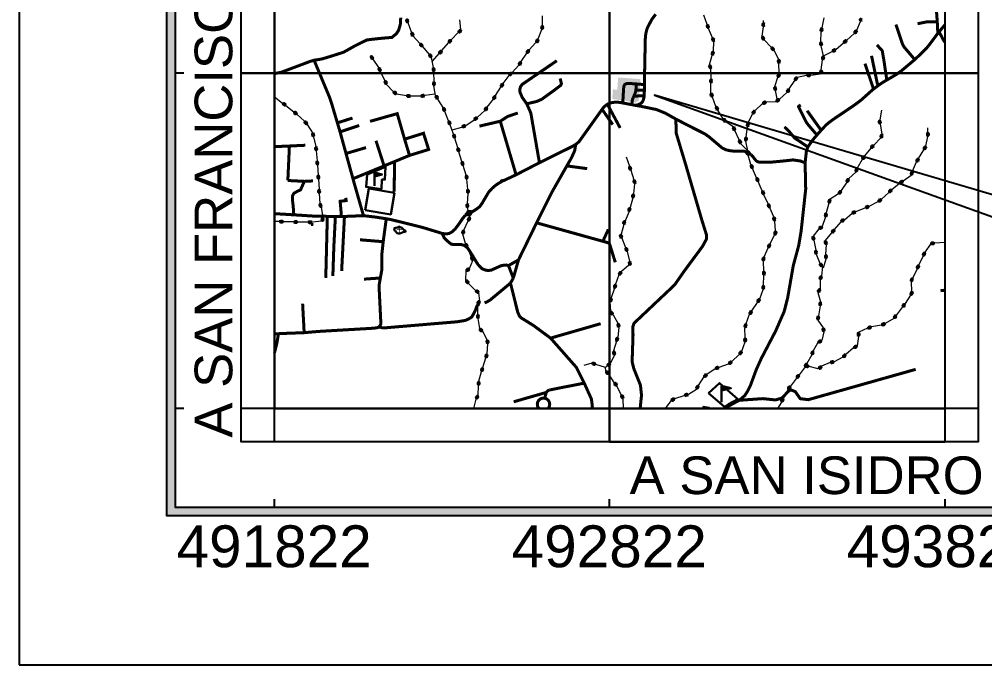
# Model space of a CAD drawing. Header units: millimetres. Extents: x 492832 to 493374, y 1106346 to 1106622.
# Drawn here: x 492995.24 to 493018.29, y 1106512.46 to 1106527.87 of the extents above; entities that cross this region are included whole.
import ezdxf
from ezdxf.enums import TextEntityAlignment as Align

# ---------------------------------------------------------------- set-up
doc = ezdxf.new("R2010")
doc.units = ezdxf.units.MM
for name, color, linetype, lineweight in [('H_SNIT_CAUCE', 140, 'Continuous', 50), ('OP_ESCUELAS', 14, 'Continuous', 30), ('OP_IGLESIAS', 214, 'Continuous', 30), ('OP_PLAZAS', 96, 'Continuous', 30), ('OP_PUENTES', 34, 'Continuous', 25), ('V_VIAS_OSM', 6, 'Continuous', 140)]:
    doc.layers.add(name, color=color, linetype=linetype, lineweight=lineweight)
for name, color, linetype in [('P_LOTE_SEL_RELL', 1, 'Continuous'), ('PLUMA-01', 1, 'Continuous'), ('PLUMA-03 TEXTO', 3, 'Continuous'), ('PLUMA-04', 4, 'Continuous'), ('PLUMA-05', 5, 'Continuous'), ('PLUMA-10', 6, 'Continuous')]:
    doc.layers.add(name, color=color, linetype=linetype)
doc.styles.add('TIPO1', font='arial.ttf')

msp = doc.modelspace()

# ---------------------------------------------------------------- hatches: boundary and pattern name
at = {"layer": 'P_LOTE_SEL_RELL'}
msp.add_hatch(color=7, dxfattribs=at).paths.add_polyline_path([(493010.073, 1106526.446), (493010.047, 1106526.07), (493010.04, 1106525.96), (493010.037, 1106525.944), (493010.031, 1106525.932), (493010.02, 1106525.919), (493010.003, 1106525.905), (493009.972, 1106525.888), (493009.961, 1106525.885), (493009.951, 1106525.886), (493009.788, 1106525.912), (493009.689, 1106525.931), (493009.506, 1106525.958), (493009.401, 1106525.971), (493009.402, 1106526.008), (493009.416, 1106526.2), (493009.521, 1106526.193), (493009.541, 1106526.484)])
at = {"layer": 'PLUMA-01'}
h = msp.add_hatch(color=7, dxfattribs=at)
h.dxf.hatch_style = 1
h.paths.add_polyline_path([(492998.77, 1106537.151), (493019.904, 1106537.151), (493019.904, 1106516.018), (492998.77, 1106516.018)])
h.paths.add_polyline_path([(492998.97, 1106536.951), (493019.704, 1106536.951), (493019.704, 1106516.218), (492998.97, 1106516.218)], flags=16)

# ---------------------------------------------------------------- linework, layer by layer
at = {"color": 7}
msp.add_line((493001.337, 1106518.584), (493017.337, 1106518.584), dxfattribs=at)
at = {"color": 7, "flags": 128}
msp.add_lwpolyline([(493009.337, 1106517.784), (493017.337, 1106517.784)], dxfattribs=at)
at = {"layer": 'H_SNIT_CAUCE', "color": 7, "lineweight": 15}
for p, q in [((493005.788, 1106527.633), (493005.763, 1106527.859)), ((493007.738, 1106527.727), (493007.738, 1106527.96)), ((493011.664, 1106527.75), (493011.584, 1106527.974)), ((493013.011, 1106527.795), (493013.013, 1106527.844)), ((493014.409, 1106527.674), (493014.463, 1106527.908)), ((493015.243, 1106527.611), (493015.328, 1106527.823)), ((493004.61, 1106527.564), (493004.524, 1106527.788)), ((493007.631, 1106527.405), (493007.72, 1106527.628)), ((493011.791, 1106527.434), (493011.702, 1106527.656)), ((493012.982, 1106527.468), (493013.008, 1106527.695)), ((493014.383, 1106527.338), (493014.387, 1106527.576)), ((493004.803, 1106527.292), (493004.645, 1106527.47)), ((493005.557, 1106527.386), (493005.724, 1106527.557)), ((493011.816, 1106527.11), (493011.829, 1106527.34)), ((493013.195, 1106527.206), (493013.031, 1106527.381)), ((493014.997, 1106527.376), (493015.176, 1106527.535)), ((493005.033, 1106527.045), (493004.879, 1106527.226)), ((493005.332, 1106527.129), (493005.49, 1106527.31)), ((493007.414, 1106527.147), (493007.578, 1106527.322)), ((493013.366, 1106526.921), (493013.264, 1106527.133)), ((493014.445, 1106527.005), (493014.39, 1106527.237)), ((493014.444, 1106527.001), (493014.651, 1106527.105)), ((493014.739, 1106527.155), (493014.922, 1106527.309)), ((493003.635, 1106527.001), (493003.626, 1106527.012)), ((493003.825, 1106526.719), (493003.694, 1106526.919)), ((493005.129, 1106526.723), (493005.083, 1106526.958)), ((493005.107, 1106526.873), (493005.266, 1106527.054)), ((493007.226, 1106526.863), (493007.358, 1106527.063)), ((493011.726, 1106526.788), (493011.783, 1106527.015)), ((493014.391, 1106526.666), (493014.421, 1106526.902)), ((493007.009, 1106526.603), (493007.17, 1106526.779)), ((493011.76, 1106526.451), (493011.753, 1106526.691)), ((493013.385, 1106526.582), (493013.378, 1106526.822)), ((493003.97, 1106526.411), (493003.868, 1106526.628)), ((493005.147, 1106526.384), (493005.143, 1106526.623)), ((493006.796, 1106526.341), (493006.936, 1106526.534)), ((493013.28, 1106526.27), (493013.352, 1106526.489)), ((493013.627, 1106526.211), (493013.758, 1106526.412)), ((493013.817, 1106526.493), (493014.04, 1106526.54)), ((493014.141, 1106526.538), (493014.368, 1106526.57)), ((493004.172, 1106526.147), (493004.013, 1106526.32)), ((493005.184, 1106526.054), (493005.142, 1106526.283)), ((493006.615, 1106526.052), (493006.742, 1106526.256)), ((493011.756, 1106526.112), (493011.757, 1106526.35)), ((493001.337, 1106526.019), (493001.529, 1106525.874)), ((493004.487, 1106526.048), (493004.253, 1106526.088)), ((493004.826, 1106526.04), (493004.587, 1106526.041)), ((493005.164, 1106526.084), (493004.926, 1106526.053)), ((493005.367, 1106525.766), (493005.24, 1106525.969)), ((493006.417, 1106525.775), (493006.562, 1106525.966)), ((493011.873, 1106525.792), (493011.79, 1106526.017)), ((493013.348, 1106525.936), (493013.3, 1106526.171)), ((493013.395, 1106525.969), (493013.571, 1106526.127)), ((493001.609, 1106525.814), (493001.8, 1106525.668)), ((493012.809, 1106525.699), (493012.986, 1106525.86)), ((493013.078, 1106525.902), (493013.314, 1106525.91)), ((493001.875, 1106525.601), (493002.053, 1106525.44)), ((493005.493, 1106525.45), (493005.404, 1106525.673)), ((493006.181, 1106525.533), (493006.355, 1106525.696)), ((493012.049, 1106525.5), (493011.925, 1106525.706)), ((493012.644, 1106525.404), (493012.75, 1106525.617)), ((493015.829, 1106525.708), (493015.791, 1106525.471)), ((493002.118, 1106525.363), (493002.246, 1106525.165)), ((493005.612, 1106525.131), (493005.531, 1106525.356)), ((493005.581, 1106525.232), (493005.81, 1106525.302)), ((493005.903, 1106525.34), (493006.102, 1106525.471)), ((493012.288, 1106525.306), (493012.113, 1106525.422)), ((493012.599, 1106525.066), (493012.631, 1106525.304)), ((493015.795, 1106525.372), (493015.837, 1106525.136)), ((493016.935, 1106525.176), (493016.934, 1106525.286)), ((493002.271, 1106525.068), (493002.327, 1106524.835)), ((493005.711, 1106524.805), (493005.641, 1106525.034)), ((493012.428, 1106524.996), (493012.329, 1106525.215)), ((493015.813, 1106525.04), (493015.646, 1106524.869)), ((493016.889, 1106524.846), (493016.936, 1106525.075)), ((493012.637, 1106524.732), (493012.47, 1106524.904)), ((493012.637, 1106524.732), (493012.586, 1106524.966)), ((493015.574, 1106524.799), (493015.426, 1106524.612)), ((493002.335, 1106524.734), (493002.354, 1106524.495)), ((493005.811, 1106524.479), (493005.741, 1106524.708)), ((493009.734, 1106524.593), (493009.81, 1106524.365)), ((493012.711, 1106524.403), (493012.642, 1106524.631)), ((493016.715, 1106524.553), (493016.838, 1106524.759)), ((493002.362, 1106524.394), (493002.381, 1106524.155)), ((493005.911, 1106524.153), (493005.84, 1106524.382)), ((493015.369, 1106524.529), (493015.25, 1106524.322)), ((493016.57, 1106524.246), (493016.663, 1106524.467)), ((493009.842, 1106524.27), (493009.918, 1106524.042)), ((493012.847, 1106524.091), (493012.752, 1106524.311)), ((493015.214, 1106524.227), (493015.045, 1106524.072)), ((493016.347, 1106524.014), (493016.534, 1106524.152)), ((493002.389, 1106524.055), (493002.401, 1106523.815)), ((493005.95, 1106523.815), (493005.929, 1106524.054)), ((493009.934, 1106523.945), (493009.904, 1106523.707)), ((493012.983, 1106523.778), (493012.887, 1106523.998)), ((493015, 1106523.982), (493014.866, 1106523.783)), ((493016.076, 1106523.811), (493016.26, 1106523.963)), ((493002.404, 1106523.714), (493002.42, 1106523.476)), ((493005.946, 1106523.476), (493005.959, 1106523.715)), ((493013.119, 1106523.466), (493013.023, 1106523.686)), ((493014.8, 1106523.71), (493014.604, 1106523.578)), ((493015.83, 1106523.575), (493016.004, 1106523.741)), ((493009.892, 1106523.607), (493009.832, 1106523.378)), ((493014.569, 1106523.484), (493014.507, 1106523.253)), ((493015.534, 1106523.409), (493015.746, 1106523.52)), ((493002.452, 1106523.38), (493002.488, 1106523.146)), ((493006.004, 1106523.149), (493005.944, 1106523.376)), ((493009.801, 1106523.283), (493009.711, 1106523.065)), ((493013.255, 1106523.153), (493013.159, 1106523.373)), ((493014.946, 1106523.089), (493015.125, 1106523.244)), ((493015.218, 1106523.282), (493015.441, 1106523.371)), ((493001.453, 1106523.042), (493001.337, 1106523.044)), ((493001.793, 1106523.035), (493001.553, 1106523.04)), ((493002.134, 1106523.028), (493001.894, 1106523.033)), ((493002.467, 1106523.052), (493002.235, 1106523.026)), ((493005.856, 1106522.842), (493005.959, 1106523.059)), ((493009.673, 1106522.973), (493009.611, 1106522.741)), ((493013.3, 1106522.82), (493013.282, 1106523.056)), ((493014.494, 1106523.154), (493014.411, 1106522.929)), ((493014.708, 1106522.852), (493014.865, 1106523.034)), ((493005.893, 1106522.517), (493005.834, 1106522.745)), ((493013.169, 1106522.509), (493013.276, 1106522.724)), ((493014.333, 1106522.872), (493014.2, 1106522.697)), ((493014.495, 1106522.589), (493014.642, 1106522.776)), ((493009.629, 1106522.646), (493009.72, 1106522.424)), ((493014.214, 1106522.598), (493014.257, 1106522.362)), ((493014.501, 1106522.258), (493014.518, 1106522.496)), ((493017.002, 1106522.507), (493016.867, 1106522.314)), ((493017.337, 1106522.544), (493017.098, 1106522.526)), ((493006.036, 1106522.208), (493005.945, 1106522.43)), ((493009.756, 1106522.33), (493009.809, 1106522.096)), ((493013.028, 1106522.2), (493013.124, 1106522.419)), ((493014.271, 1106522.262), (493014.353, 1106522.047)), ((493005.994, 1106521.923), (493006.073, 1106522.114)), ((493013.019, 1106521.862), (493013.011, 1106522.102)), ((493014.441, 1106521.943), (493014.506, 1106522.157)), ((493016.824, 1106522.223), (493016.721, 1106522.007)), ((493005.908, 1106521.647), (493005.911, 1106521.866)), ((493009.8, 1106522.005), (493009.622, 1106521.848)), ((493014.418, 1106521.97), (493014.393, 1106521.749)), ((493016.678, 1106521.916), (493016.574, 1106521.699)), ((493009.557, 1106521.77), (493009.48, 1106521.547)), ((493013.012, 1106521.522), (493013.023, 1106521.761)), ((493014.363, 1106521.654), (493014.367, 1106521.437)), ((493016.536, 1106521.606), (493016.545, 1106521.375)), ((493006.136, 1106521.4), (493005.968, 1106521.566)), ((493006.235, 1106521.154), (493006.219, 1106521.342)), ((493009.452, 1106521.45), (493009.378, 1106521.222)), ((493012.921, 1106521.198), (493013.004, 1106521.421)), ((493014.311, 1106521.354), (493014.376, 1106521.13)), ((493009.346, 1106521.126), (493009.355, 1106520.896)), ((493012.733, 1106520.913), (493012.865, 1106521.114)), ((493016.523, 1106521.284), (493016.392, 1106521.084)), ((493006.192, 1106520.827), (493006.189, 1106521.066)), ((493014.361, 1106521.03), (493014.324, 1106520.793)), ((493016.331, 1106521.004), (493016.185, 1106520.813)), ((493006.238, 1106520.49), (493006.198, 1106520.726)), ((493009.42, 1106520.82), (493009.536, 1106520.615)), ((493012.595, 1106520.606), (493012.678, 1106520.829)), ((493014.309, 1106520.693), (493014.434, 1106520.507)), ((493016.123, 1106520.733), (493015.92, 1106520.611)), ((493006.417, 1106520.222), (493006.307, 1106520.421)), ((493009.56, 1106520.517), (493009.53, 1106520.28)), ((493012.571, 1106520.27), (493012.569, 1106520.509)), ((493015.497, 1106520.497), (493015.291, 1106520.4)), ((493015.828, 1106520.57), (493015.593, 1106520.527)), ((493009.499, 1106520.185), (493009.434, 1106519.956)), ((493014.451, 1106520.41), (493014.402, 1106520.202)), ((493015.281, 1106520.301), (493015.25, 1106520.078)), ((493006.411, 1106519.884), (493006.428, 1106520.122)), ((493012.495, 1106519.948), (493012.575, 1106520.169)), ((493014.312, 1106520.158), (493014.2, 1106519.957)), ((493015.164, 1106520.026), (493014.98, 1106519.873)), ((493006.309, 1106519.558), (493006.381, 1106519.787)), ((493009.455, 1106519.858), (493009.359, 1106519.662)), ((493012.259, 1106519.705), (493012.433, 1106519.868)), ((493014.163, 1106519.864), (493014.044, 1106519.657)), ((493014.907, 1106519.804), (493014.701, 1106519.692)), ((493008.913, 1106519.66), (493008.719, 1106519.609)), ((493009.238, 1106519.561), (493009.009, 1106519.633)), ((493009.282, 1106519.597), (493009.238, 1106519.561)), ((493009.251, 1106519.471), (493009.238, 1106519.561)), ((493011.662, 1106519.4), (493011.857, 1106519.533)), ((493011.952, 1106519.567), (493012.178, 1106519.646)), ((493014.007, 1106519.579), (493013.864, 1106519.386)), ((493014.32, 1106519.531), (493014.099, 1106519.587)), ((493014.601, 1106519.681), (493014.397, 1106519.593)), ((493006.213, 1106519.232), (493006.279, 1106519.462)), ((493009.447, 1106519.199), (493009.32, 1106519.398)), ((493011.457, 1106519.132), (493011.59, 1106519.329)), ((493013.802, 1106519.306), (493013.656, 1106519.116)), ((493006.199, 1106518.893), (493006.21, 1106519.131)), ((493009.616, 1106518.904), (493009.506, 1106519.118)), ((493011.217, 1106518.92), (493011.409, 1106519.043)), ((493013.596, 1106519.035), (493013.485, 1106518.822)), ((493006.096, 1106518.584), (493006.148, 1106518.806)), ((493009.669, 1106518.584), (493009.662, 1106518.815)), ((493010.891, 1106518.818), (493011.12, 1106518.89)), ((493010.67, 1106518.584), (493010.807, 1106518.764)), ((493013.438, 1106518.733), (493013.346, 1106518.584))]:
    msp.add_line(p, q, dxfattribs=at)
at = {"layer": 'H_SNIT_CAUCE', "color": 7}
for centre in [(493004.502, 1106527.846), (493004.51, 1106527.824), (493015.332, 1106527.862), (493005.753, 1106527.583), (493005.77, 1106527.6), (493007.727, 1106527.666), (493007.731, 1106527.689), (493011.678, 1106527.714), (493011.687, 1106527.692), (493013.009, 1106527.733), (493013.01, 1106527.757), (493014.395, 1106527.613), (493014.401, 1106527.637), (493015.203, 1106527.563), (493015.218, 1106527.582), (493004.623, 1106527.528), (493004.632, 1106527.505), (493005.516, 1106527.339), (493005.531, 1106527.357), (493007.605, 1106527.349), (493007.616, 1106527.37), (493011.806, 1106527.398), (493011.815, 1106527.376), (493012.998, 1106527.433), (493013.008, 1106527.411), (493014.95, 1106527.335), (493014.968, 1106527.351), (493004.832, 1106527.267), (493004.85, 1106527.251), (493005.307, 1106527.1), (493007.38, 1106527.095), (493007.393, 1106527.115), (493013.222, 1106527.178), (493013.238, 1106527.161), (493014.385, 1106527.3), (493014.387, 1106527.276), (493014.684, 1106527.124), (493014.705, 1106527.136), (493003.657, 1106526.97), (493003.671, 1106526.95), (493005.053, 1106527.012), (493005.065, 1106526.992), (493005.291, 1106527.082), (493011.795, 1106527.051), (493011.803, 1106527.074), (493013.377, 1106526.884), (493013.377, 1106526.86), (493014.43, 1106526.94), (493014.435, 1106526.963), (493003.842, 1106526.684), (493003.852, 1106526.663), (493005.134, 1106526.685), (493005.137, 1106526.661), (493007.192, 1106526.811), (493007.205, 1106526.831), (493011.736, 1106526.751), (493011.743, 1106526.728), (493006.964, 1106526.56), (493006.981, 1106526.577), (493011.76, 1106526.413), (493013.369, 1106526.523), (493013.38, 1106526.545), (493013.779, 1106526.444), (493013.792, 1106526.464), (493014.078, 1106526.539), (493014.102, 1106526.539), (493014.383, 1106526.605), (493014.391, 1106526.628), (493003.987, 1106526.376), (493003.997, 1106526.354), (493005.144, 1106526.322), (493005.145, 1106526.346), (493006.763, 1106526.288), (493006.775, 1106526.309), (493011.759, 1106526.389), (493013.288, 1106526.232), (493013.293, 1106526.209), (493013.606, 1106526.179), (493004.202, 1106526.123), (493004.221, 1106526.108), (493004.525, 1106526.045), (493004.549, 1106526.043), (493004.864, 1106526.045), (493004.888, 1106526.048), (493005.205, 1106526.021), (493005.219, 1106526.001), (493006.582, 1106525.999), (493006.595, 1106526.019), (493011.769, 1106526.076), (493011.777, 1106526.053), (493013.364, 1106525.947), (493013.592, 1106526.159), (493001.56, 1106525.851), (493001.579, 1106525.837), (493005.381, 1106525.731), (493005.39, 1106525.708), (493006.379, 1106525.726), (493006.394, 1106525.745), (493011.893, 1106525.759), (493011.906, 1106525.739), (493013.021, 1106525.876), (493013.043, 1106525.886), (493013.344, 1106525.933), (493001.828, 1106525.642), (493001.846, 1106525.626), (493006.132, 1106525.495), (493006.151, 1106525.509), (493012.773, 1106525.648), (493012.787, 1106525.667), (493002.077, 1106525.41), (493002.093, 1106525.392), (493005.508, 1106525.414), (493005.517, 1106525.392), (493005.845, 1106525.316), (493005.867, 1106525.325), (493012.073, 1106525.47), (493012.088, 1106525.452), (493012.304, 1106525.271), (493012.314, 1106525.25), (493012.636, 1106525.342), (493012.639, 1106525.366), (493015.785, 1106525.433), (493015.789, 1106525.41), (493002.255, 1106525.128), (493002.261, 1106525.105), (493005.623, 1106525.094), (493005.63, 1106525.071), (493012.594, 1106525.028), (493015.826, 1106525.076), (493015.835, 1106525.099), (493016.936, 1106525.138), (493016.936, 1106525.114), (493002.33, 1106524.796), (493012.444, 1106524.961), (493012.454, 1106524.939), (493012.591, 1106525.004), (493015.602, 1106524.826), (493015.619, 1106524.843), (493016.858, 1106524.792), (493016.87, 1106524.812), (493002.332, 1106524.772), (493005.722, 1106524.768), (493005.73, 1106524.745), (493012.638, 1106524.693), (493012.639, 1106524.669), (493015.39, 1106524.56), (493015.404, 1106524.58), (493002.357, 1106524.457), (493002.359, 1106524.433), (493005.822, 1106524.442), (493005.829, 1106524.419), (493009.822, 1106524.329), (493012.727, 1106524.368), (493012.736, 1106524.346), (493016.682, 1106524.5), (493016.695, 1106524.52), (493002.384, 1106524.117), (493005.922, 1106524.116), (493009.83, 1106524.306), (493015.228, 1106524.263), (493015.237, 1106524.286), (493016.548, 1106524.188), (493016.556, 1106524.21), (493002.386, 1106524.093), (493005.925, 1106524.092), (493009.93, 1106524.006), (493009.938, 1106523.983), (493012.862, 1106524.056), (493012.872, 1106524.034), (493015.017, 1106524.016), (493015.028, 1106524.038), (493016.293, 1106523.983), (493016.314, 1106523.995), (493002.402, 1106523.777), (493002.403, 1106523.753), (493005.954, 1106523.777), (493005.956, 1106523.753), (493009.897, 1106523.645), (493009.9, 1106523.669), (493012.998, 1106523.743), (493013.008, 1106523.721), (493014.83, 1106523.732), (493014.844, 1106523.752), (493016.031, 1106523.768), (493016.049, 1106523.784), (493002.432, 1106523.439), (493002.44, 1106523.417), (493005.941, 1106523.414), (493005.943, 1106523.438), (493013.134, 1106523.431), (493013.144, 1106523.409), (493014.583, 1106523.52), (493014.591, 1106523.542), (493015.778, 1106523.541), (493015.798, 1106523.554), (493009.807, 1106523.321), (493009.813, 1106523.344), (493014.499, 1106523.192), (493014.502, 1106523.215), (493015.16, 1106523.258), (493015.182, 1106523.267), (493015.476, 1106523.386), (493015.498, 1106523.395), (493001.491, 1106523.041), (493001.515, 1106523.041), (493001.832, 1106523.034), (493001.856, 1106523.034), (493002.173, 1106523.027), (493002.197, 1106523.027), (493002.483, 1106523.084), (493002.485, 1106523.108), (493005.976, 1106523.093), (493005.987, 1106523.114), (493009.683, 1106523.01), (493009.691, 1106523.032), (493013.265, 1106523.116), (493013.271, 1106523.093), (493014.89, 1106523.063), (493014.91, 1106523.075), (493005.84, 1106522.782), (493005.847, 1106522.805), (493013.293, 1106522.758), (493013.298, 1106522.781), (493014.367, 1106522.89), (493014.388, 1106522.901), (493014.667, 1106522.805), (493014.682, 1106522.823), (493005.913, 1106522.484), (493009.605, 1106522.704), (493009.614, 1106522.682), (493014.2, 1106522.658), (493014.204, 1106522.635), (493014.493, 1106522.553), (493014.503, 1106522.531), (493017.035, 1106522.522), (493017.059, 1106522.523), (493005.926, 1106522.463), (493009.735, 1106522.389), (493009.744, 1106522.367), (493013.141, 1106522.453), (493013.152, 1106522.475), (493014.263, 1106522.324), (493014.266, 1106522.3), (493016.84, 1106522.258), (493016.851, 1106522.28), (493006.051, 1106522.173), (493006.06, 1106522.15), (493009.818, 1106522.059), (493009.823, 1106522.035), (493013.01, 1106522.14), (493013.017, 1106522.163), (493014.503, 1106522.22), (493014.504, 1106522.196), (493005.942, 1106521.888), (493005.962, 1106521.901), (493009.582, 1106521.8), (493009.597, 1106521.818), (493013.021, 1106521.823), (493013.022, 1106521.799), (493014.378, 1106522.017), (493014.393, 1106521.999), (493016.694, 1106521.95), (493016.704, 1106521.972), (493005.931, 1106521.616), (493005.945, 1106521.597), (493014.372, 1106521.691), (493014.38, 1106521.713), (493016.548, 1106521.643), (493016.558, 1106521.664), (493006.168, 1106521.378), (493006.188, 1106521.364), (493009.464, 1106521.486), (493009.47, 1106521.51), (493013.007, 1106521.459), (493013.009, 1106521.483), (493014.331, 1106521.386), (493014.345, 1106521.405), (493016.552, 1106521.339), (493006.201, 1106521.101), (493006.214, 1106521.121), (493009.358, 1106521.162), (493009.366, 1106521.185), (493012.886, 1106521.146), (493012.899, 1106521.166), (493016.541, 1106521.318), (493012.712, 1106520.881), (493014.367, 1106521.068), (493014.37, 1106521.092), (493016.354, 1106521.034), (493016.368, 1106521.053), (493006.195, 1106520.788), (493006.196, 1106520.765), (493009.378, 1106520.866), (493009.394, 1106520.848), (493012.699, 1106520.861), (493014.315, 1106520.731), (493014.319, 1106520.755), (493016.147, 1106520.764), (493016.161, 1106520.783), (493006.258, 1106520.46), (493006.277, 1106520.445), (493009.545, 1106520.578), (493009.551, 1106520.555), (493012.579, 1106520.546), (493012.585, 1106520.569), (493014.443, 1106520.471), (493014.446, 1106520.448), (493015.533, 1106520.509), (493015.556, 1106520.516), (493015.863, 1106520.586), (493015.885, 1106520.595), (493006.421, 1106520.184), (493009.511, 1106520.221), (493009.518, 1106520.244), (493012.573, 1106520.231), (493012.573, 1106520.207), (493014.368, 1106520.185), (493015.282, 1106520.364), (493015.282, 1106520.34), (493006.424, 1106520.16), (493014.346, 1106520.175), (493015.197, 1106520.046), (493015.217, 1106520.058), (493006.392, 1106519.824), (493006.4, 1106519.847), (493009.442, 1106519.919), (493009.447, 1106519.895), (493012.457, 1106519.898), (493012.471, 1106519.917), (493014.178, 1106519.899), (493014.187, 1106519.922), (493014.935, 1106519.83), (493014.952, 1106519.847), (493006.291, 1106519.499), (493006.298, 1106519.522), (493008.95, 1106519.652), (493008.973, 1106519.644), (493009.311, 1106519.622), (493009.329, 1106519.637), (493011.893, 1106519.546), (493011.915, 1106519.554), (493012.21, 1106519.666), (493012.229, 1106519.681), (493014.02, 1106519.6), (493014.03, 1106519.622), (493014.037, 1106519.593), (493014.061, 1106519.591), (493014.354, 1106519.55), (493014.374, 1106519.563), (493014.639, 1106519.685), (493014.663, 1106519.688), (493009.277, 1106519.443), (493009.293, 1106519.426), (493011.617, 1106519.356), (493011.634, 1106519.373), (493013.826, 1106519.337), (493013.84, 1106519.356), (493006.211, 1106519.169), (493006.211, 1106519.193), (493009.473, 1106519.17), (493009.489, 1106519.152), (493011.427, 1106519.077), (493011.439, 1106519.098), (493013.618, 1106519.066), (493013.633, 1106519.085), (493006.167, 1106518.839), (493006.18, 1106518.86), (493009.633, 1106518.87), (493009.644, 1106518.849), (493010.858, 1106518.8), (493011.157, 1106518.902), (493011.18, 1106518.909), (493010.839, 1106518.786), (493013.456, 1106518.767), (493013.467, 1106518.788)]:
    msp.add_circle(centre, 0.0072, dxfattribs=at)
at = {"layer": 'OP_ESCUELAS', "color": 7}
for p, q in [((493003.723, 1106523.897), (493003.723, 1106524.197)), ((493012.007, 1106518.729), (493012.007, 1106519.101))]:
    msp.add_line(p, q, dxfattribs=at)
for points in [[(493003.548, 1106524.165), (493003.525, 1106523.871), (493003.889, 1106523.818), (493003.902, 1106524.047), (493003.972, 1106524.045), (493003.987, 1106524.353), (493003.548, 1106524.165)], [(493003.723, 1106524.122), (493003.906, 1106524.167), (493003.723, 1106524.212)], [(493011.699, 1106518.944), (493012.084, 1106518.617), (493012.172, 1106518.684), (493012.402, 1106518.807), (493011.961, 1106519.188), (493011.699, 1106518.944)], [(493012.007, 1106519.008), (493012.234, 1106519.064), (493012.007, 1106519.119)]]:
    msp.add_lwpolyline(points, close=True, dxfattribs=at)
for points in [[(493003.723, 1106524.122), (493003.906, 1106524.167), (493003.723, 1106524.212)], [(493012.007, 1106519.008), (493012.234, 1106519.064), (493012.007, 1106519.119)]]:
    msp.add_solid(points, dxfattribs=at)
at = {"layer": 'OP_IGLESIAS', "color": 7}
msp.add_lwpolyline([(493004.463, 1106522.793), (493004.468, 1106522.819), (493004.445, 1106522.829), (493004.429, 1106522.841), (493004.409, 1106522.864), (493004.379, 1106522.894), (493004.34, 1106522.914), (493004.303, 1106522.924), (493004.3, 1106522.901), (493004.269, 1106522.9), (493004.235, 1106522.892), (493004.2, 1106522.89), (493004.193, 1106522.842), (493004.216, 1106522.83), (493004.236, 1106522.797), (493004.266, 1106522.769), (493004.297, 1106522.762), (493004.329, 1106522.761), (493004.366, 1106522.775), (493004.405, 1106522.788), (493004.433, 1106522.795), (493004.463, 1106522.793)], close=True, dxfattribs=at)
for points in [[(493004.253, 1106522.854, 0.016, 0.016, 0), (493004.381, 1106522.854, 0.016, 0.016, 0)], [(493004.317, 1106522.746, 0.0208, 0.0208, 0), (493004.317, 1106522.922, 0.0208, 0.0208, 0)]]:
    msp.add_lwpolyline(points, format="xyseb", dxfattribs=at)
at = {"layer": 'OP_PLAZAS', "color": 7}
msp.add_lwpolyline([(493003.5, 1106523.315), (493003.585, 1106523.833), (493004.199, 1106523.733), (493004.114, 1106523.215), (493003.5, 1106523.315)], close=True, dxfattribs=at)
at = {"layer": 'OP_PUENTES', "color": 7}
for p, q in [((493012.593, 1106524.69), (493012.625, 1106524.646)), ((493012.663, 1106524.717), (493012.608, 1106524.719)), ((493012.625, 1106524.646), (493012.679, 1106524.644)), ((493012.694, 1106524.673), (493012.663, 1106524.717)), ((493002.504, 1106523.19), (493002.485, 1106523.18)), ((493002.504, 1106523.185), (493002.486, 1106523.176)), ((493002.522, 1106523.181), (493002.504, 1106523.19)), ((493002.523, 1106523.176), (493002.504, 1106523.185)), ((493005.961, 1106523.298), (493005.919, 1106523.25)), ((493005.963, 1106523.281), (493005.925, 1106523.23)), ((493005.934, 1106523.215), (493005.997, 1106523.21)), ((493005.942, 1106523.197), (493006.005, 1106523.197)), ((493006.024, 1106523.293), (493005.961, 1106523.298)), ((493006.026, 1106523.281), (493005.963, 1106523.281)), ((493005.997, 1106523.21), (493006.038, 1106523.258)), ((493006.005, 1106523.197), (493006.042, 1106523.247)), ((493002.228, 1106522.994), (493002.218, 1106522.975)), ((493002.218, 1106522.975), (493002.227, 1106522.956)), ((493002.24, 1106522.955), (493002.25, 1106522.974)), ((493002.25, 1106522.974), (493002.241, 1106522.994)), ((493002.485, 1106523.168), (493002.504, 1106523.159)), ((493002.486, 1106523.164), (493002.504, 1106523.155)), ((493002.504, 1106523.159), (493002.522, 1106523.168)), ((493002.504, 1106523.155), (493002.523, 1106523.164)), ((493006.045, 1106522.244), (493006.047, 1106522.211)), ((493006.047, 1106522.211), (493006.075, 1106522.192)), ((493006.091, 1106522.236), (493006.062, 1106522.255)), ((493006.093, 1106522.202), (493006.091, 1106522.236))]:
    msp.add_line(p, q, dxfattribs=at)
for points in [[(493012.715, 1106524.644), (493012.572, 1106524.719)], [(493006.06, 1106523.301), (493006.027, 1106523.278), (493005.99, 1106523.259), (493005.927, 1106523.233), (493005.891, 1106523.219)], [(493006.068, 1106523.281), (493005.9, 1106523.196)], [(493002.234, 1106522.942), (493002.235, 1106523.007)], [(493002.535, 1106523.174), (493002.473, 1106523.174)], [(493002.535, 1106523.17), (493002.474, 1106523.17)], [(493006.094, 1106522.18), (493006.043, 1106522.267)]]:
    msp.add_lwpolyline(points, dxfattribs=at)
at = {"layer": 'PLUMA-01', "color": 7}
for p, q in [((493001.337, 1106534.584), (493001.337, 1106518.584)), ((493017.337, 1106534.584), (493017.337, 1106518.584)), ((493001.337, 1106518.584), (493017.337, 1106518.584))]:
    msp.add_line(p, q, dxfattribs=at)
for points in [[(492998.77, 1106537.151), (493019.904, 1106537.151), (493019.904, 1106516.018), (492998.77, 1106516.018)], [(492998.97, 1106536.951), (493019.704, 1106536.951), (493019.704, 1106516.218), (492998.97, 1106516.218)]]:
    msp.add_lwpolyline(points, close=True, dxfattribs=at)
at = {"layer": 'PLUMA-03 TEXTO', "color": 7, "linetype": 'Continuous'}
msp.add_lwpolyline([(493022.856, 1106521.583), (493022.856, 1106520.981), (493029.353, 1106520.981), (493029.353, 1106523.271), (493022.856, 1106523.271), (493022.856, 1106522.39), (493010.408, 1106526.061), (493022.856, 1106521.583)], dxfattribs=at)
at = {"layer": 'PLUMA-04', "color": 7}
for p, q in [((493001.337, 1106517.784), (493001.337, 1106535.384)), ((493017.337, 1106535.384), (493017.337, 1106517.784)), ((492999.17, 1106526.584), (492998.97, 1106526.584)), ((492999.17, 1106518.584), (492998.97, 1106518.584)), ((493018.137, 1106518.584), (493000.537, 1106518.584)), ((493001.337, 1106516.218), (493001.337, 1106516.418)), ((493009.337, 1106516.218), (493009.337, 1106516.418)), ((493017.337, 1106516.418), (493017.337, 1106516.218))]:
    msp.add_line(p, q, dxfattribs=at)
at = {"layer": 'PLUMA-05', "color": 7}
for points in [[(493000.537, 1106535.384), (493009.337, 1106535.384), (493009.337, 1106526.584), (493000.537, 1106526.584)], [(493009.337, 1106535.384), (493018.137, 1106535.384), (493018.137, 1106526.584), (493009.337, 1106526.584)], [(493000.537, 1106526.584), (493009.337, 1106526.584), (493009.337, 1106517.784), (493000.537, 1106517.784)], [(493009.337, 1106526.584), (493018.137, 1106526.584), (493018.137, 1106517.784), (493009.337, 1106517.784)]]:
    msp.add_lwpolyline(points, close=True, dxfattribs=at)
at = {"layer": 'PLUMA-10', "color": 7, "elevation": 1119.5, "flags": 128}
msp.add_lwpolyline([(492995.244, 1106512.463), (493155.244, 1106512.463), (493155.244, 1106622.463), (492995.244, 1106622.463), (492995.244, 1106512.463)], dxfattribs=at)
at = {"layer": 'V_VIAS_OSM', "color": 7}
for points in [[(493017.173, 1106527.538, 0.072, 0.072, 0), (493017.16, 1106527.815, 0.072, 0.072, 0), (493017.124, 1106528.31, 0.072, 0.072, 0), (493017.109, 1106529.136, 0.072, 0.072, 0), (493017.111, 1106529.28, 0.072, 0.072, 0), (493017.128, 1106529.388, 0.072, 0.072, 0), (493017.183, 1106529.606, 0.072, 0.072, 0), (493017.233, 1106529.837, 0.072, 0.072, 0)], [(493010.437, 1106527.994, 0.072, 0.072, 0), (493010.344, 1106527.869, 0.072, 0.072, 0), (493010.246, 1106527.685, 0.072, 0.072, 0), (493010.225, 1106527.626, 0.072, 0.072, 0), (493010.207, 1106527.555, 0.072, 0.072, 0), (493010.196, 1106527.492, 0.072, 0.072, 0), (493010.188, 1106527.388, 0.072, 0.072, 0), (493010.185, 1106527.209, 0.072, 0.072, 0), (493010.167, 1106526.315, 0.072, 0.072, 0), (493010.167, 1106526.18, 0.072, 0.072, 0), (493010.165, 1106526.089, 0.072, 0.072, 0), (493010.164, 1106526.052, 0.072, 0.072, 0), (493010.155, 1106525.996, 0.072, 0.072, 0), (493010.139, 1106525.937, 0.072, 0.072, 0), (493010.116, 1106525.894, 0.072, 0.072, 0), (493010.077, 1106525.861, 0.072, 0.072, 0), (493010.02, 1106525.834, 0.072, 0.072, 0), (493009.946, 1106525.82, 0.072, 0.072, 0), (493009.868, 1106525.835, 0.072, 0.072, 0), (493009.651, 1106525.876, 0.072, 0.072, 0), (493009.594, 1106525.887, 0.072, 0.072, 0), (493009.507, 1106525.896, 0.072, 0.072, 0), (493009.425, 1106525.89, 0.072, 0.072, 0), (493009.361, 1106525.878, 0.072, 0.072, 0), (493009.302, 1106525.856, 0.072, 0.072, 0), (493009.285, 1106525.844, 0.072, 0.072, 0), (493009.206, 1106525.787, 0.072, 0.072, 0), (493009.158, 1106525.724, 0.072, 0.072, 0), (493008.687, 1106525.064, 0.072, 0.072, 0), (493008.605, 1106524.949, 0.072, 0.072, 0), (493008.527, 1106524.885, 0.072, 0.072, 0), (493008.437, 1106524.833, 0.072, 0.072, 0), (493007.662, 1106524.449, 0.072, 0.072, 0), (493007.104, 1106524.161, 0.072, 0.072, 0), (493006.769, 1106524.005, 0.072, 0.072, 0), (493006.705, 1106523.968, 0.072, 0.072, 0), (493006.622, 1106523.915, 0.072, 0.072, 0), (493006.533, 1106523.838, 0.072, 0.072, 0), (493006.447, 1106523.742, 0.072, 0.072, 0), (493006.281, 1106523.461, 0.072, 0.072, 0), (493006.23, 1106523.395, 0.072, 0.072, 0), (493006.157, 1106523.341, 0.072, 0.072, 0), (493006.095, 1106523.299, 0.072, 0.072, 0), (493006.068, 1106523.281, 0.072, 0.072, 0)], [(493004.35, 1106527.911, 0.072, 0.072, 0), (493004.343, 1106527.763, 0.072, 0.072, 0), (493004.3, 1106527.61, 0.072, 0.072, 0), (493004.243, 1106527.526, 0.072, 0.072, 0), (493004.14, 1106527.442, 0.072, 0.072, 0), (493003.833, 1106527.415, 0.072, 0.072, 0), (493003.546, 1106527.382, 0.072, 0.072, 0), (493003.254, 1106527.238, 0.072, 0.072, 0), (493002.984, 1106527.087, 0.072, 0.072, 0), (493002.68, 1106526.99, 0.072, 0.072, 0), (493002.474, 1106526.928, 0.072, 0.072, 0), (493002.397, 1106526.914, 0.072, 0.072, 0), (493002.282, 1106526.897, 0.072, 0.072, 0), (493002.184, 1106526.867, 0.072, 0.072, 0), (493001.502, 1106526.61, 0.072, 0.072, 0), (493001.337, 1106526.577, 0.072, 0.072, 0)], [(493016.69, 1106527.769, 0.072, 0.072, 0), (493016.915, 1106527.814, 0.072, 0.072, 0), (493017.16, 1106527.815, 0.072, 0.072, 0)], [(493016.173, 1106527.748, 0.072, 0.072, 0), (493016.325, 1106527.295, 0.072, 0.072, 0), (493016.347, 1106527.245, 0.072, 0.072, 0), (493016.375, 1106527.204, 0.072, 0.072, 0), (493016.623, 1106526.912, 0.072, 0.072, 0)], [(493017.337, 1106527.737, 0.072, 0.072, 0), (493017.203, 1106527.574, 0.072, 0.072, 0), (493017.173, 1106527.538, 0.072, 0.072, 0), (493016.946, 1106527.234, 0.072, 0.072, 0)], [(493017.337, 1106527.324, 0.072, 0.072, 0), (493017.203, 1106527.574, 0.072, 0.072, 0)], [(493016.946, 1106527.234, 0.072, 0.072, 0), (493016.872, 1106527.151, 0.072, 0.072, 0), (493016.796, 1106527.076, 0.072, 0.072, 0), (493016.623, 1106526.912, 0.072, 0.072, 0), (493016.358, 1106526.689, 0.072, 0.072, 0), (493016.28, 1106526.625, 0.072, 0.072, 0), (493016.211, 1106526.576, 0.072, 0.072, 0), (493016.088, 1106526.5, 0.072, 0.072, 0), (493015.957, 1106526.425, 0.072, 0.072, 0), (493015.848, 1106526.361, 0.072, 0.072, 0), (493015.744, 1106526.288, 0.072, 0.072, 0), (493015.638, 1106526.208, 0.072, 0.072, 0), (493015.574, 1106526.153, 0.072, 0.072, 0), (493015.453, 1106526.044, 0.072, 0.072, 0), (493015.33, 1106525.936, 0.072, 0.072, 0), (493015.197, 1106525.836, 0.072, 0.072, 0), (493014.936, 1106525.659, 0.072, 0.072, 0), (493014.755, 1106525.537, 0.072, 0.072, 0), (493014.674, 1106525.482, 0.072, 0.072, 0), (493014.603, 1106525.43, 0.072, 0.072, 0), (493014.556, 1106525.393, 0.072, 0.072, 0), (493014.513, 1106525.357, 0.072, 0.072, 0), (493014.438, 1106525.279, 0.072, 0.072, 0), (493014.387, 1106525.224, 0.072, 0.072, 0), (493014.287, 1106525.11, 0.072, 0.072, 0), (493014.175, 1106524.978, 0.072, 0.072, 0), (493014.113, 1106524.887, 0.072, 0.072, 0), (493014.07, 1106524.824, 0.072, 0.072, 0), (493014.034, 1106524.715, 0.072, 0.072, 0), (493014.013, 1106524.519, 0.072, 0.072, 0), (493014.005, 1106524.448, 0.072, 0.072, 0)], [(493015.719, 1106527.263, 0.072, 0.072, 0), (493015.846, 1106527.123, 0.072, 0.072, 0), (493015.884, 1106526.905, 0.072, 0.072, 0), (493015.941, 1106526.52, 0.072, 0.072, 0), (493015.957, 1106526.425, 0.072, 0.072, 0)], [(493003.461, 1106523.185, 0.072, 0.072, 0), (493003.262, 1106523.88, 0.072, 0.072, 0), (493003.21, 1106524.066, 0.072, 0.072, 0), (493003.044, 1106524.669, 0.072, 0.072, 0), (493002.902, 1106525.186, 0.072, 0.072, 0), (493002.838, 1106525.401, 0.072, 0.072, 0), (493002.707, 1106525.842, 0.072, 0.072, 0), (493002.649, 1106526.016, 0.072, 0.072, 0), (493002.282, 1106526.897, 0.072, 0.072, 0)], [(493007.662, 1106524.449, 0.072, 0.072, 0), (493007.456, 1106525.637, 0.072, 0.072, 0), (493007.359, 1106525.856, 0.072, 0.072, 0), (493007.248, 1106526.013, 0.072, 0.072, 0), (493007.196, 1106526.139, 0.072, 0.072, 0), (493007.196, 1106526.209, 0.072, 0.072, 0), (493007.212, 1106526.267, 0.072, 0.072, 0), (493007.25, 1106526.319, 0.072, 0.072, 0), (493008.076, 1106526.884, 0.072, 0.072, 0)], [(493015.591, 1106527.002, 0.072, 0.072, 0), (493015.719, 1106526.384, 0.072, 0.072, 0), (493015.744, 1106526.288, 0.072, 0.072, 0)], [(493015.638, 1106526.208, 0.072, 0.072, 0), (493015.607, 1106526.3, 0.072, 0.072, 0), (493015.435, 1106526.815, 0.072, 0.072, 0)], [(493007.359, 1106525.856, 0.072, 0.072, 0), (493007.596, 1106525.912, 0.072, 0.072, 0), (493007.713, 1106525.961, 0.072, 0.072, 0), (493008.01, 1106526.176, 0.072, 0.072, 0), (493008.172, 1106526.298, 0.072, 0.072, 0), (493008.186, 1106526.342, 0.072, 0.072, 0), (493008.156, 1106526.461, 0.072, 0.072, 0)], [(493010.167, 1106526.315, 0.072, 0.072, 0), (493009.972, 1106526.33, 0.072, 0.072, 0), (493009.85, 1106526.339, 0.072, 0.072, 0), (493009.773, 1106526.341, 0.072, 0.072, 0), (493009.73, 1106526.335, 0.072, 0.072, 0), (493009.699, 1106526.315, 0.072, 0.072, 0), (493009.68, 1106526.283, 0.072, 0.072, 0), (493009.671, 1106526.22, 0.072, 0.072, 0), (493009.667, 1106526.144, 0.072, 0.072, 0), (493009.651, 1106525.876, 0.072, 0.072, 0)], [(493009.962, 1106526.161, 0.072, 0.072, 0), (493009.949, 1106526.115, 0.072, 0.072, 0), (493009.916, 1106526.038, 0.072, 0.072, 0), (493009.901, 1106526.004, 0.072, 0.072, 0)], [(493009.972, 1106526.33, 0.072, 0.072, 0), (493009.966, 1106526.183, 0.072, 0.072, 0), (493009.962, 1106526.161, 0.072, 0.072, 0)], [(493010.167, 1106526.18, 0.072, 0.072, 0), (493009.966, 1106526.183, 0.072, 0.072, 0)], [(493009.901, 1106526.004, 0.072, 0.072, 0), (493009.884, 1106525.96, 0.072, 0.072, 0), (493009.876, 1106525.927, 0.072, 0.072, 0), (493009.868, 1106525.835, 0.072, 0.072, 0)], [(493009.916, 1106526.038, 0.072, 0.072, 0), (493010.064, 1106526.045, 0.072, 0.072, 0)], [(493010.064, 1106526.045, 0.072, 0.072, 0), (493010.164, 1106526.052, 0.072, 0.072, 0)], [(493009.158, 1106525.724, 0.072, 0.072, 0), (493009.412, 1106525.36, 0.072, 0.072, 0)], [(493009.285, 1106525.844, 0.072, 0.072, 0), (493009.589, 1106525.279, 0.072, 0.072, 0)], [(493012.572, 1106524.719, 0.072, 0.072, 0), (493012.523, 1106524.728, 0.072, 0.072, 0), (493012.3, 1106524.726, 0.072, 0.072, 0), (493012.218, 1106524.734, 0.072, 0.072, 0), (493012.115, 1106524.758, 0.072, 0.072, 0), (493012.018, 1106524.807, 0.072, 0.072, 0), (493011.71, 1106525.068, 0.072, 0.072, 0), (493011.613, 1106525.137, 0.072, 0.072, 0), (493011.246, 1106525.322, 0.072, 0.072, 0), (493010.919, 1106525.491, 0.072, 0.072, 0), (493010.666, 1106525.633, 0.072, 0.072, 0), (493010.455, 1106525.719, 0.072, 0.072, 0), (493010.066, 1106525.8, 0.072, 0.072, 0), (493009.946, 1106525.82, 0.072, 0.072, 0)], [(493013.9, 1106525.827, 0.072, 0.072, 0), (493013.85, 1106525.796, 0.072, 0.072, 0), (493013.848, 1106525.792, 0.072, 0.072, 0), (493013.848, 1106525.789, 0.072, 0.072, 0), (493014.014, 1106525.451, 0.072, 0.072, 0), (493014.038, 1106525.409, 0.072, 0.072, 0), (493014.07, 1106525.366, 0.072, 0.072, 0), (493014.146, 1106525.275, 0.072, 0.072, 0), (493014.237, 1106525.17, 0.072, 0.072, 0), (493014.287, 1106525.11, 0.072, 0.072, 0)], [(493014.053, 1106525.691, 0.072, 0.072, 0), (493014.387, 1106525.224, 0.072, 0.072, 0)], [(493002.838, 1106525.401, 0.072, 0.072, 0), (493003.199, 1106525.516, 0.072, 0.072, 0)], [(493004.56, 1106524.624, 0.072, 0.072, 0), (493004.443, 1106525.011, 0.072, 0.072, 0), (493004.267, 1106525.621, 0.072, 0.072, 0), (493003.617, 1106525.437, 0.072, 0.072, 0)], [(493006.23, 1106525.323, 0.072, 0.072, 0), (493006.727, 1106525.44, 0.072, 0.072, 0), (493006.904, 1106525.554, 0.072, 0.072, 0), (493007.146, 1106525.637, 0.072, 0.072, 0)], [(493010.919, 1106525.491, 0.072, 0.072, 0), (493010.928, 1106525.151, 0.072, 0.072, 0), (493011.141, 1106524.446, 0.072, 0.072, 0), (493011.54, 1106523.078, 0.072, 0.072, 0), (493011.651, 1106522.724, 0.072, 0.072, 0), (493011.651, 1106522.628, 0.072, 0.072, 0), (493011.555, 1106522.451, 0.072, 0.072, 0), (493011.12, 1106521.863, 0.072, 0.072, 0), (493010.891, 1106521.534, 0.072, 0.072, 0), (493009.921, 1106520.617, 0.072, 0.072, 0), (493009.893, 1106520.535, 0.072, 0.072, 0), (493009.896, 1106520.337, 0.072, 0.072, 0), (493009.875, 1106519.696, 0.072, 0.072, 0), (493009.914, 1106519.536, 0.072, 0.072, 0), (493010.074, 1106519.136, 0.072, 0.072, 0), (493010.099, 1106518.895, 0.072, 0.072, 0), (493010.067, 1106518.584, 0.072, 0.072, 0)], [(493002.902, 1106525.186, 0.072, 0.072, 0), (493003.359, 1106525.338, 0.072, 0.072, 0)], [(493006.727, 1106525.44, 0.072, 0.072, 0), (493007.104, 1106524.161, 0.072, 0.072, 0)], [(493013.51, 1106525.304, 0.072, 0.072, 0), (493013.604, 1106525.218, 0.072, 0.072, 0), (493013.757, 1106525.037, 0.072, 0.072, 0), (493013.864, 1106524.967, 0.072, 0.072, 0), (493014.07, 1106524.824, 0.072, 0.072, 0)], [(493004.56, 1106524.624, 0.072, 0.072, 0), (493005.017, 1106524.765, 0.072, 0.072, 0), (493004.894, 1106525.153, 0.072, 0.072, 0), (493004.443, 1106525.011, 0.072, 0.072, 0)], [(493001.337, 1106524.833, 0.072, 0.072, 0), (493001.693, 1106524.848, 0.072, 0.072, 0), (493002.072, 1106524.866, 0.072, 0.072, 0)], [(493001.693, 1106524.848, 0.072, 0.072, 0), (493001.655, 1106524.025, 0.072, 0.072, 0)], [(493003.044, 1106524.669, 0.072, 0.072, 0), (493003.523, 1106524.811, 0.072, 0.072, 0)], [(493003.953, 1106524.373, 0.072, 0.072, 0), (493003.76, 1106524.974, 0.072, 0.072, 0)], [(493008.527, 1106524.885, 0.072, 0.072, 0), (493008.505, 1106524.74, 0.072, 0.072, 0), (493008.425, 1106524.562, 0.072, 0.072, 0), (493008.316, 1106524.373, 0.072, 0.072, 0), (493007.969, 1106523.762, 0.072, 0.072, 0), (493007.594, 1106523.014, 0.072, 0.072, 0), (493007.51, 1106522.841, 0.072, 0.072, 0), (493007.163, 1106522.13, 0.072, 0.072, 0), (493007.038, 1106521.695, 0.072, 0.072, 0)], [(493003.21, 1106524.066, 0.072, 0.072, 0), (493003.953, 1106524.373, 0.072, 0.072, 0), (493004.2, 1106524.475, 0.072, 0.072, 0), (493004.56, 1106524.624, 0.072, 0.072, 0)], [(493012.715, 1106524.644, 0.072, 0.072, 0), (493012.572, 1106524.719, 0.072, 0.072, 0)], [(493014.005, 1106524.448, 0.072, 0.072, 0), (493013.893, 1106524.49, 0.072, 0.072, 0), (493013.731, 1106524.513, 0.072, 0.072, 0), (493013.719, 1106524.515, 0.072, 0.072, 0), (493013.707, 1106524.515, 0.072, 0.072, 0), (493013.58, 1106524.5, 0.072, 0.072, 0), (493013.213, 1106524.464, 0.072, 0.072, 0), (493013.131, 1106524.461, 0.072, 0.072, 0), (493013.056, 1106524.459, 0.072, 0.072, 0), (493012.91, 1106524.462, 0.072, 0.072, 0), (493012.865, 1106524.476, 0.072, 0.072, 0), (493012.836, 1106524.496, 0.072, 0.072, 0), (493012.799, 1106524.539, 0.072, 0.072, 0), (493012.765, 1106524.586, 0.072, 0.072, 0), (493012.715, 1106524.644, 0.072, 0.072, 0)], [(493004.196, 1106523.758, 0.072, 0.072, 0), (493004.2, 1106524.475, 0.072, 0.072, 0)], [(493008.316, 1106524.373, 0.072, 0.072, 0), (493008.802, 1106524.308, 0.072, 0.072, 0)], [(493012.433, 1106518.777, 0.072, 0.072, 0), (493012.564, 1106518.889, 0.072, 0.072, 0), (493012.632, 1106518.994, 0.072, 0.072, 0), (493012.698, 1106519.127, 0.072, 0.072, 0), (493012.836, 1106519.502, 0.072, 0.072, 0), (493012.958, 1106519.774, 0.072, 0.072, 0), (493013.303, 1106520.434, 0.072, 0.072, 0), (493013.506, 1106520.899, 0.072, 0.072, 0), (493013.589, 1106521.228, 0.072, 0.072, 0), (493013.723, 1106521.995, 0.072, 0.072, 0), (493013.854, 1106522.479, 0.072, 0.072, 0), (493013.91, 1106522.818, 0.072, 0.072, 0), (493014.019, 1106523.82, 0.072, 0.072, 0), (493014.005, 1106524.448, 0.072, 0.072, 0)], [(493001.655, 1106524.025, 0.072, 0.072, 0), (493002.049, 1106524.004, 0.072, 0.072, 0), (493001.958, 1106523.8, 0.072, 0.072, 0), (493001.884, 1106523.768, 0.072, 0.072, 0), (493001.797, 1106523.716, 0.072, 0.072, 0), (493001.767, 1106523.652, 0.072, 0.072, 0), (493001.763, 1106523.584, 0.072, 0.072, 0), (493001.783, 1106523.41, 0.072, 0.072, 0), (493001.797, 1106523.205, 0.072, 0.072, 0)], [(493002.049, 1106524.004, 0.072, 0.072, 0), (493002.258, 1106524.015, 0.072, 0.072, 0)], [(493006.769, 1106524.005, 0.072, 0.072, 0), (493006.747, 1106524.05, 0.072, 0.072, 0)], [(493003.04, 1106523.611, 0.072, 0.072, 0), (493003.046, 1106523.545, 0.072, 0.072, 0), (493002.904, 1106523.529, 0.072, 0.072, 0), (493002.928, 1106523.257, 0.072, 0.072, 0), (493002.935, 1106523.164, 0.072, 0.072, 0)], [(493002.474, 1106523.17, 0.072, 0.072, 0), (493002.464, 1106523.17, 0.072, 0.072, 0), (493002.247, 1106523.176, 0.072, 0.072, 0), (493001.797, 1106523.205, 0.072, 0.072, 0), (493001.337, 1106523.233, 0.072, 0.072, 0)], [(493002.535, 1106523.17, 0.072, 0.072, 0), (493002.474, 1106523.17, 0.072, 0.072, 0)], [(493005.9, 1106523.196, 0.072, 0.072, 0), (493005.883, 1106523.18, 0.072, 0.072, 0), (493005.867, 1106523.164, 0.072, 0.072, 0), (493005.829, 1106523.12, 0.072, 0.072, 0), (493005.752, 1106523.003, 0.072, 0.072, 0), (493005.647, 1106522.862, 0.072, 0.072, 0), (493005.564, 1106522.789, 0.072, 0.072, 0), (493005.495, 1106522.757, 0.072, 0.072, 0), (493005.414, 1106522.75, 0.072, 0.072, 0), (493005.34, 1106522.761, 0.072, 0.072, 0), (493004.888, 1106522.899, 0.072, 0.072, 0), (493004.474, 1106523.004, 0.072, 0.072, 0), (493004.116, 1106523.091, 0.072, 0.072, 0), (493004.005, 1106523.111, 0.072, 0.072, 0), (493003.763, 1106523.149, 0.072, 0.072, 0), (493003.461, 1106523.185, 0.072, 0.072, 0), (493003.059, 1106523.168, 0.072, 0.072, 0), (493003.007, 1106523.165, 0.072, 0.072, 0), (493002.935, 1106523.164, 0.072, 0.072, 0), (493002.79, 1106523.163, 0.072, 0.072, 0), (493002.598, 1106523.168, 0.072, 0.072, 0), (493002.542, 1106523.17, 0.072, 0.072, 0), (493002.535, 1106523.17, 0.072, 0.072, 0)], [(493002.561, 1106521.7, 0.072, 0.072, 0), (493002.598, 1106523.168, 0.072, 0.072, 0)], [(493002.79, 1106523.163, 0.072, 0.072, 0), (493002.753, 1106522.434, 0.072, 0.072, 0), (493002.73, 1106521.746, 0.072, 0.072, 0)], [(493002.94, 1106521.864, 0.072, 0.072, 0), (493003.007, 1106523.165, 0.072, 0.072, 0)], [(493006.068, 1106523.281, 0.072, 0.072, 0), (493005.9, 1106523.196, 0.072, 0.072, 0)], [(493001.431, 1106520.366, 0.072, 0.072, 0), (493001.517, 1106520.371, 0.072, 0.072, 0), (493002.045, 1106520.391, 0.072, 0.072, 0), (493002.391, 1106520.421, 0.072, 0.072, 0), (493003.713, 1106520.498, 0.072, 0.072, 0), (493003.801, 1106520.513, 0.072, 0.072, 0), (493003.823, 1106520.528, 0.072, 0.072, 0), (493003.851, 1106520.547, 0.072, 0.072, 0), (493003.877, 1106520.601, 0.072, 0.072, 0), (493003.832, 1106521.515, 0.072, 0.072, 0), (493003.864, 1106521.697, 0.072, 0.072, 0), (493003.896, 1106521.874, 0.072, 0.072, 0), (493003.898, 1106522.247, 0.072, 0.072, 0), (493003.932, 1106522.563, 0.072, 0.072, 0), (493004.005, 1106523.111, 0.072, 0.072, 0)], [(493007.594, 1106523.014, 0.072, 0.072, 0), (493008.318, 1106522.812, 0.072, 0.072, 0), (493009.176, 1106522.573, 0.072, 0.072, 0), (493009.296, 1106522.54, 0.072, 0.072, 0), (493009.321, 1106522.526, 0.072, 0.072, 0), (493009.338, 1106522.505, 0.072, 0.072, 0), (493009.348, 1106522.472, 0.072, 0.072, 0), (493009.473, 1106522.071, 0.072, 0.072, 0)], [(493006.043, 1106522.267, 0.072, 0.072, 0), (493005.946, 1106522.416, 0.072, 0.072, 0), (493005.869, 1106522.474, 0.072, 0.072, 0), (493005.797, 1106522.495, 0.072, 0.072, 0), (493005.622, 1106522.493, 0.072, 0.072, 0), (493005.551, 1106522.507, 0.072, 0.072, 0), (493005.466, 1106522.578, 0.072, 0.072, 0), (493005.388, 1106522.654, 0.072, 0.072, 0), (493005.34, 1106522.761, 0.072, 0.072, 0)], [(493009.176, 1106522.573, 0.072, 0.072, 0), (493009.307, 1106522.857, 0.072, 0.072, 0)], [(493003.932, 1106522.563, 0.072, 0.072, 0), (493003.378, 1106522.609, 0.072, 0.072, 0)], [(493006.094, 1106522.18, 0.072, 0.072, 0), (493006.043, 1106522.267, 0.072, 0.072, 0)], [(493006.923, 1106521.993, 0.072, 0.072, 0), (493006.871, 1106522.007, 0.072, 0.072, 0), (493006.818, 1106522.004, 0.072, 0.072, 0), (493006.735, 1106521.985, 0.072, 0.072, 0), (493006.504, 1106521.881, 0.072, 0.072, 0), (493006.422, 1106521.877, 0.072, 0.072, 0), (493006.357, 1106521.89, 0.072, 0.072, 0), (493006.29, 1106521.92, 0.072, 0.072, 0), (493006.194, 1106522.02, 0.072, 0.072, 0), (493006.094, 1106522.18, 0.072, 0.072, 0)], [(493007.163, 1106522.13, 0.072, 0.072, 0), (493006.923, 1106521.993, 0.072, 0.072, 0)], [(493007.038, 1106521.695, 0.072, 0.072, 0), (493006.923, 1106521.993, 0.072, 0.072, 0)], [(493003.472, 1106521.669, 0.072, 0.072, 0), (493003.864, 1106521.697, 0.072, 0.072, 0)], [(493006.971, 1106521.576, 0.072, 0.072, 0), (493006.483, 1106521.169, 0.072, 0.072, 0), (493006.415, 1106521.13, 0.072, 0.072, 0), (493006.353, 1106521.101, 0.072, 0.072, 0)], [(493007.038, 1106521.695, 0.072, 0.072, 0), (493006.971, 1106521.576, 0.072, 0.072, 0), (493007.141, 1106520.888, 0.072, 0.072, 0), (493007.182, 1106520.792, 0.072, 0.072, 0), (493007.228, 1106520.743, 0.072, 0.072, 0), (493007.513, 1106520.567, 0.072, 0.072, 0), (493007.928, 1106520.261, 0.072, 0.072, 0), (493008.542, 1106519.564, 0.072, 0.072, 0), (493008.732, 1106519.186, 0.072, 0.072, 0), (493008.904, 1106518.804, 0.072, 0.072, 0), (493008.925, 1106518.631, 0.072, 0.072, 0), (493008.912, 1106518.584, 0.072, 0.072, 0)], [(493017.237, 1106521.393, 0.072, 0.072, 0), (493017.337, 1106521.404, 0.072, 0.072, 0)], [(493002.045, 1106520.391, 0.072, 0.072, 0), (493002.008, 1106521.085, 0.072, 0.072, 0)], [(493006.224, 1106521.084, 0.072, 0.072, 0), (493006.17, 1106521.028, 0.072, 0.072, 0), (493006.139, 1106520.942, 0.072, 0.072, 0), (493006.101, 1106520.865, 0.072, 0.072, 0), (493006.049, 1106520.766, 0.072, 0.072, 0), (493005.979, 1106520.722, 0.072, 0.072, 0), (493005.897, 1106520.685, 0.072, 0.072, 0), (493005.706, 1106520.652, 0.072, 0.072, 0), (493003.935, 1106520.503, 0.072, 0.072, 0), (493003.823, 1106520.528, 0.072, 0.072, 0)], [(493007.928, 1106520.261, 0.072, 0.072, 0), (493009.124, 1106520.606, 0.072, 0.072, 0)], [(493001.337, 1106519.911, 0.072, 0.072, 0), (493001.396, 1106520.15, 0.072, 0.072, 0), (493001.431, 1106520.366, 0.072, 0.072, 0)], [(493001.337, 1106520.361, 0.072, 0.072, 0), (493001.431, 1106520.366, 0.072, 0.072, 0)], [(493016.645, 1106519.515, 0.072, 0.072, 0), (493014.493, 1106518.907, 0.072, 0.072, 0)], [(493007.899, 1106519.022, 0.072, 0.072, 0), (493007.856, 1106519, 0.072, 0.072, 0), (493007.825, 1106518.964, 0.072, 0.072, 0), (493007.788, 1106518.826, 0.072, 0.072, 0)], [(493008.732, 1106519.186, 0.072, 0.072, 0), (493007.899, 1106519.022, 0.072, 0.072, 0)], [(493014.493, 1106518.907, 0.072, 0.072, 0), (493014.082, 1106518.791, 0.072, 0.072, 0), (493013.888, 1106518.815, 0.072, 0.072, 0), (493013.771, 1106518.982, 0.072, 0.072, 0), (493013.664, 1106519.027, 0.072, 0.072, 0), (493013.592, 1106518.979, 0.072, 0.072, 0), (493013.458, 1106518.833, 0.072, 0.072, 0), (493013.3, 1106518.784, 0.072, 0.072, 0), (493012.997, 1106518.816, 0.072, 0.072, 0), (493012.433, 1106518.777, 0.072, 0.072, 0)], [(493007.046, 1106518.74, 0.072, 0.072, 0), (493007.825, 1106518.964, 0.072, 0.072, 0)], [(493007.87, 1106518.584, 0.072, 0.072, 0), (493007.877, 1106518.591, 0.072, 0.072, 0), (493007.9, 1106518.635, 0.072, 0.072, 0), (493007.908, 1106518.684, 0.072, 0.072, 0), (493007.898, 1106518.733, 0.072, 0.072, 0), (493007.873, 1106518.776, 0.072, 0.072, 0), (493007.835, 1106518.808, 0.072, 0.072, 0), (493007.788, 1106518.826, 0.072, 0.072, 0), (493007.737, 1106518.827, 0.072, 0.072, 0), (493007.688, 1106518.811, 0.072, 0.072, 0), (493007.648, 1106518.779, 0.072, 0.072, 0), (493007.621, 1106518.736, 0.072, 0.072, 0), (493007.611, 1106518.686, 0.072, 0.072, 0), (493007.618, 1106518.635, 0.072, 0.072, 0), (493007.642, 1106518.59, 0.072, 0.072, 0), (493007.649, 1106518.584, 0.072, 0.072, 0)], [(493012.104, 1106518.584, 0.072, 0.072, 0), (493012.155, 1106518.627, 0.072, 0.072, 0), (493012.433, 1106518.777, 0.072, 0.072, 0)], [(493011.72, 1106518.584, 0.072, 0.072, 0), (493011.553, 1106518.611, 0.072, 0.072, 0)]]:
    msp.add_lwpolyline(points, format="xyseb", dxfattribs=at)

# ---------------------------------------------------------------- texts
at = {"layer": 'PLUMA-03 TEXTO', "color": 7, "style": 'TIPO1'}
msp.add_text('A SAN FRANCISCO', height=0.9, rotation=90, dxfattribs=at).set_placement((493000.33, 1106523.647, 29.834), align=Align.CENTER)
for s, height, p in [('A SAN ISIDRO', 0.9, (493014.04, 1106516.536, 29.834)), ('491822', 1, (493001.328, 1106514.79)), ('492822', 1, (493009.328, 1106514.79)), ('493822', 1, (493017.328, 1106514.79))]:
    msp.add_text(s, height=height, dxfattribs=at).set_placement(p, align=Align.CENTER)

doc.saveas('drawing.dxf')
